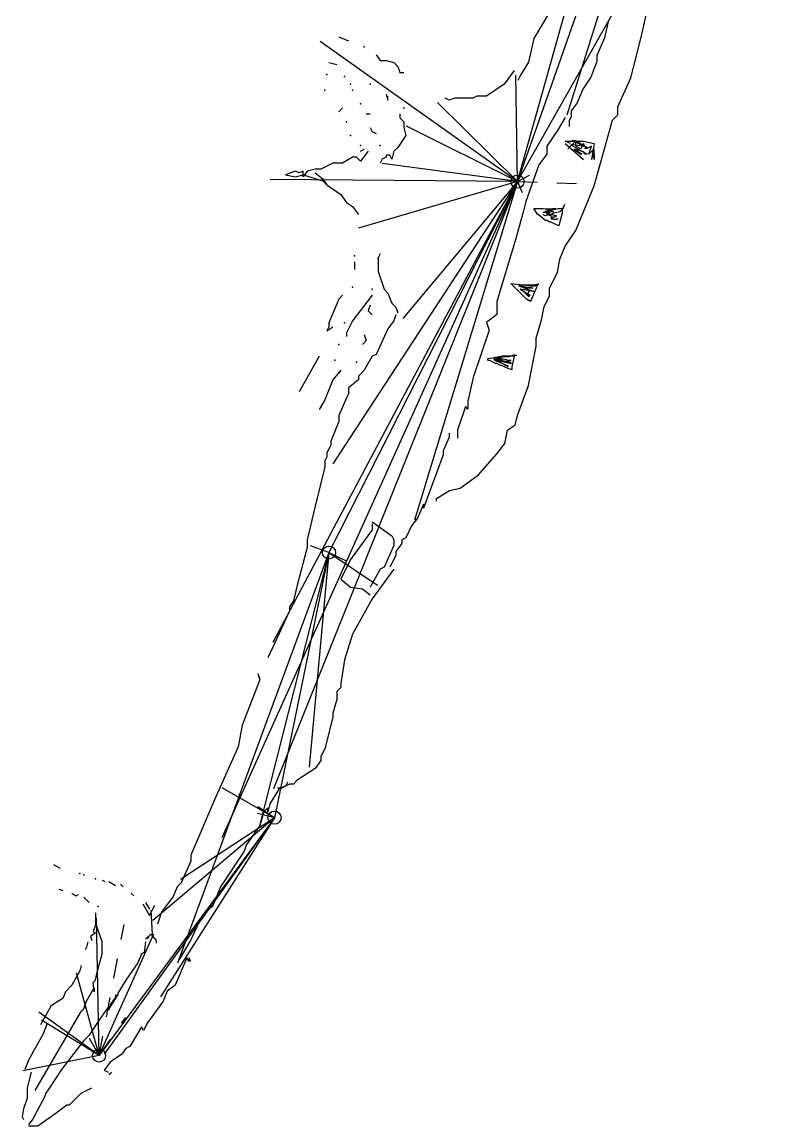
# Model space of a CAD drawing. Header units: millimetres. Extents: x -8 to 158, y -16 to 290.
# Drawn here: x 44.47 to 56.06, y 55.24 to 72.03 of the extents above; entities that cross this region are included whole.
import ezdxf

# ---------------------------------------------------------------- set-up
doc = ezdxf.new("R2010")
doc.units = ezdxf.units.MM
doc.linetypes.add('DASH', pattern=[0.6, 0.3, -0.3])

msp = doc.modelspace()

# ---------------------------------------------------------------- linework, layer by layer
at = {"layer": 'Shots', "color": 1}
for p, q in [((56.056, 81.132), (52.016, 69.604)), ((52.016, 69.604), (49.146, 63.96)), ((49.146, 63.96), (48.316, 59.926)), ((48.316, 59.926), (45.646, 56.306))]:
    msp.add_line(p, q, dxfattribs=at)
for centre in [(52.016, 69.604), (49.146, 63.96), (48.316, 59.926), (45.646, 56.306)]:
    msp.add_circle(centre, 0.1, dxfattribs=at)
at = {"layer": 'Sketch', "color": 0}
for points in [[(53.782, 75.902), (53.742, 75.742), (53.422, 74.702), (53.342, 74.542), (53.342, 74.422), (53.142, 73.862), (53.062, 73.502), (52.942, 73.102), (52.782, 72.902), (52.702, 72.542), (52.582, 72.382), (52.502, 72.182), (52.262, 71.782), (52.182, 71.422), (52.062, 71.222), (52.022, 71.142)], [(50.782, 64.742), (50.782, 64.782), (50.982, 64.902), (51.142, 64.942), (51.422, 65.142), (51.702, 65.462), (51.822, 65.622), (51.862, 65.822), (51.982, 65.902), (52.022, 66.062), (52.182, 66.502), (52.302, 67.102), (52.302, 67.222), (52.382, 67.502), (52.422, 67.702), (52.502, 67.862), (52.502, 67.982), (52.622, 68.222), (52.662, 68.422), (52.742, 68.622), (52.902, 68.862), (53.182, 69.542), (53.342, 70.102), (53.462, 70.542), (53.542, 70.622), (53.542, 70.742), (53.742, 71.182), (53.782, 71.342), (53.902, 71.822), (53.982, 72.182)], [(53.402, 72.062), (53.342, 71.792), (53.222, 71.522), (53.222, 71.432), (53.132, 71.192), (53.012, 71.012), (52.922, 70.802), (52.832, 70.682), (52.832, 70.592), (52.802, 70.532), (52.802, 70.442)], [(49.294, 71.806), (49.444, 71.746)], [(49.144, 71.416), (49.264, 71.386)], [(49.864, 71.536), (49.924, 71.446), (50.014, 71.446), (50.134, 71.416), (50.194, 71.356), (50.224, 71.266), (50.284, 71.266)], [(51.964, 71.296), (51.814, 71.086), (51.544, 70.906), (51.394, 70.906), (51.334, 70.876), (51.064, 70.876), (50.974, 70.846), (50.914, 70.876)], [(50.014, 70.936), (50.044, 70.846), (50.044, 70.906)], [(49.294, 70.666), (49.354, 70.726)], [(49.714, 70.636), (49.774, 70.636)], [(50.224, 70.636), (50.224, 70.576), (50.284, 70.516), (50.284, 70.426), (50.314, 70.306), (50.194, 70.126), (50.134, 70.066), (50.104, 69.946), (50.074, 70.006), (50.014, 70.006), (50.014, 69.976), (49.954, 69.946), (49.924, 69.886)], [(52.742, 70.582), (52.622, 70.382), (52.462, 70.142), (52.462, 70.022), (52.342, 69.862), (52.142, 69.302), (52.102, 69.142), (51.982, 68.702), (51.702, 67.782), (51.702, 67.582), (51.542, 67.462), (51.582, 67.342), (51.342, 66.622), (51.262, 66.262), (51.262, 66.142), (51.222, 66.182), (51.102, 65.822), (51.102, 65.702)], [(49.774, 70.426), (49.804, 70.366), (49.864, 70.336)], [(49.744, 70.066), (49.624, 69.916), (49.564, 69.976), (49.504, 69.976), (49.354, 69.886), (49.204, 69.886), (49.024, 69.796), (48.934, 69.796), (48.814, 69.766), (48.754, 69.676), (48.754, 69.766), (48.694, 69.736), (48.634, 69.766), (48.484, 69.706), (48.634, 69.676), (48.754, 69.706), (49.054, 69.616), (49.114, 69.556)], [(49.624, 70.066), (49.684, 70.096)], [(48.934, 69.736), (48.934, 69.736), (49.054, 69.646), (49.114, 69.556), (49.324, 69.406), (49.414, 69.286), (49.504, 69.226), (49.594, 69.106), (49.594, 69.106)], [(49.534, 68.386), (49.534, 68.266)], [(49.924, 68.506), (49.894, 68.446), (49.894, 68.236), (49.984, 67.966), (50.044, 67.906), (50.104, 67.756), (50.164, 67.696), (50.194, 67.606)], [(49.354, 67.876), (49.294, 67.816), (49.144, 67.456), (49.144, 67.396), (49.114, 67.336), (49.204, 67.396)], [(49.804, 67.876), (49.504, 67.486), (49.414, 67.306), (49.414, 67.246)], [(49.774, 67.726), (49.744, 67.636), (49.804, 67.576)], [(50.164, 67.576), (50.134, 67.486), (50.044, 67.366), (49.864, 66.976), (49.804, 66.946), (49.684, 66.736), (49.594, 66.646), (49.594, 66.586), (49.444, 66.466), (49.444, 66.376), (49.414, 66.316), (49.414, 66.316), (49.294, 66.046), (49.294, 65.956), (49.174, 65.656), (49.174, 65.596), (49.114, 65.476), (49.114, 65.416), (49.084, 65.356), (49.084, 65.266), (48.934, 64.666), (48.814, 64.156), (48.814, 64.036), (48.664, 63.466), (48.604, 63.226), (48.544, 63.136), (48.544, 63.076), (48.424, 62.806), (48.214, 62.356)], [(49.684, 67.276), (49.714, 67.186), (49.654, 67.126)], [(48.994, 66.946), (48.694, 66.406)], [(49.324, 66.736), (49.204, 66.586), (49.084, 66.286), (48.994, 66.136)], [(50.974, 65.776), (50.974, 65.716), (50.884, 65.506), (50.884, 65.446), (50.704, 64.966), (50.584, 64.636), (50.584, 64.696), (50.494, 64.486), (50.404, 64.366), (50.314, 64.186), (50.254, 64.156), (50.254, 64.096), (50.164, 63.976), (50.164, 63.916), (50.074, 63.736)], [(49.804, 64.396), (49.804, 64.306), (49.474, 63.856), (49.324, 63.556), (49.474, 63.436), (49.654, 63.406), (49.774, 63.316)], [(49.804, 64.426), (50.104, 64.216), (50.134, 64.156), (50.134, 64.066), (49.984, 63.736), (49.924, 63.706), (49.774, 63.436)], [(50.134, 63.706), (49.804, 63.256), (49.504, 62.716), (49.384, 62.326), (49.324, 61.966), (49.324, 61.906), (49.264, 61.846), (49.264, 61.726), (49.204, 61.516), (49.204, 61.456), (49.084, 60.976), (49.024, 60.856), (49.024, 60.796), (48.934, 60.676), (48.664, 60.496), (48.604, 60.436), (48.544, 60.436), (48.424, 60.376), (48.364, 60.376)], [(48.094, 62.056), (48.064, 62.116), (48.094, 62.026), (47.824, 61.336), (47.764, 61.006), (47.404, 60.196), (47.044, 59.356), (47.044, 59.266), (46.894, 58.936), (46.834, 58.876), (46.774, 58.726), (46.594, 58.486), (46.534, 58.306)], [(48.514, 60.466), (48.484, 60.406), (48.394, 60.376), (48.244, 60.136), (48.214, 60.016), (48.214, 60.076), (48.154, 60.016), (48.094, 59.806), (47.884, 59.506), (47.854, 59.416), (47.494, 58.876), (47.374, 58.576), (47.284, 58.516), (47.194, 58.396), (47.044, 58.066), (46.864, 57.766), (46.894, 57.856)], [(44.954, 59.216), (45.054, 59.156)], [(45.694, 58.976), (45.734, 58.956)], [(45.794, 58.956), (45.894, 58.896)], [(45.034, 58.836), (45.094, 58.816)], [(45.974, 58.916), (46.014, 58.876)], [(45.234, 58.776), (45.294, 58.736), (45.334, 58.756)], [(45.414, 58.716), (45.494, 58.636)], [(46.134, 58.776), (46.174, 58.736)], [(46.354, 58.636), (46.414, 58.536)], [(45.594, 58.476), (45.594, 58.296), (45.554, 58.196), (45.594, 58.176), (45.514, 58.116), (45.534, 58.056)], [(45.474, 58.036), (45.454, 57.956), (45.434, 57.916)], [(47.044, 57.736), (47.014, 57.796), (47.014, 57.736), (46.984, 57.796), (46.804, 57.376), (46.684, 57.286), (46.624, 57.136), (46.384, 56.806), (46.324, 56.686), (46.294, 56.746), (46.114, 56.446), (46.054, 56.416), (45.994, 56.326), (45.814, 56.206), (45.724, 56.086), (45.784, 56.056)], [(45.374, 57.676), (45.354, 57.596), (45.234, 57.376), (45.134, 57.276), (45.094, 57.176), (44.994, 57.116), (44.914, 57.056), (44.854, 56.956), (44.754, 56.776)], [(44.854, 56.796), (44.794, 56.636), (44.574, 56.236), (44.514, 56.096)], [(44.614, 56.056), (44.554, 55.816), (44.554, 55.656), (44.494, 55.496), (44.474, 55.376), (44.494, 55.336)], [(45.794, 56.016), (45.834, 56.056), (45.834, 56.056)], [(44.574, 55.236), (44.714, 55.236), (44.994, 55.436), (45.154, 55.556), (45.194, 55.556), (45.374, 55.736), (45.534, 55.816)]]:
    msp.add_lwpolyline(points, dxfattribs=at)
at = {"layer": 'Sketch', "color": 9}
for points in [[(52.822, 70.182), (52.742, 70.222), (53.022, 70.222), (53.182, 70.182), (53.142, 69.942), (53.182, 70.022), (53.182, 69.942), (53.182, 70.102), (53.102, 70.022), (53.142, 70.142), (53.062, 70.102), (53.022, 70.182), (52.982, 70.102), (52.902, 70.142), (52.902, 70.222), (52.782, 70.102)], [(53.042, 70.106), (53.078, 70.118), (52.898, 70.226), (52.85, 70.226), (52.922, 70.202), (53.018, 70.142), (52.85, 70.166), (52.826, 70.166), (53.078, 70.022), (53.042, 70.022), (53.018, 70.058), (52.898, 70.094), (52.874, 70.094), (52.994, 70.022), (52.874, 70.094), (52.982, 70.022)], [(52.742, 70.182), (53.022, 69.942)], [(52.73, 69.254), (52.694, 69.17), (52.694, 69.122), (52.658, 68.99), (52.646, 68.93), (52.514, 68.99), (52.49, 68.99), (52.466, 69.014), (52.442, 69.014), (52.322, 69.11), (52.262, 69.194), (52.406, 69.194), (52.514, 69.182), (52.574, 69.182), (52.634, 69.194), (52.67, 69.194), (52.718, 69.206), (52.658, 69.146), (52.562, 69.122), (52.526, 69.098), (52.466, 69.098), (52.478, 69.122), (52.538, 69.158), (52.43, 69.134), (52.406, 69.134), (52.514, 69.182), (52.574, 69.182), (52.598, 69.194), (52.442, 69.182), (52.466, 69.194), (52.562, 69.146), (52.442, 69.134), (52.61, 69.086), (52.586, 69.062), (52.55, 69.062), (52.526, 69.038), (52.526, 69.038), (52.598, 69.026), (52.634, 69.038), (52.574, 69.026), (52.526, 69.05), (52.538, 69.074), (52.478, 69.098), (52.442, 69.086), (52.406, 69.098)], [(52.334, 68.054), (52.298, 67.982), (52.214, 67.778), (52.214, 67.778), (52.154, 67.814), (51.986, 67.982), (51.914, 68.054), (52.142, 68.03), (52.202, 68.018), (52.286, 68.018), (52.334, 68.042), (52.262, 68.03), (52.046, 68.03), (52.166, 67.994), (52.226, 67.994), (52.25, 67.982), (52.25, 67.982), (52.154, 67.982), (52.118, 68.006), (52.082, 68.006), (52.034, 68.018), (52.262, 67.934), (52.058, 67.97), (52.19, 67.886), (52.202, 67.862), (52.118, 67.922), (52.094, 67.946), (52.19, 67.85), (52.178, 67.898), (52.19, 67.934), (52.214, 67.946)], [(51.998, 66.954), (51.998, 66.962), (51.958, 66.946), (51.782, 66.946), (51.726, 66.938), (51.71, 66.922), (51.662, 66.922), (51.574, 66.906), (51.558, 66.906), (51.566, 66.882), (51.59, 66.89), (51.678, 66.842), (51.694, 66.842), (51.75, 66.81), (51.766, 66.81), (51.878, 66.762), (51.934, 66.746), (51.934, 66.786), (51.942, 66.834), (51.974, 66.97), (51.886, 66.938), (51.702, 66.93), (51.678, 66.93), (51.71, 66.93), (51.846, 66.898), (51.87, 66.882), (51.918, 66.882), (51.918, 66.882), (51.862, 66.882), (51.83, 66.898), (51.71, 66.906), (51.686, 66.898), (51.742, 66.898), (51.838, 66.866), (51.87, 66.866), (51.91, 66.85), (51.918, 66.834), (51.878, 66.842), (51.766, 66.866), (51.654, 66.906), (51.67, 66.882), (51.726, 66.89), (51.758, 66.85), (51.862, 66.794), (51.878, 66.794), (51.67, 66.882)], [(44.674, 55.776), (45.374, 56.976), (45.414, 57.016), (45.454, 57.136), (45.574, 57.336), (45.574, 57.276), (45.554, 57.416), (45.594, 57.456), (45.614, 57.556), (45.674, 57.776), (45.694, 57.856), (45.694, 58.036), (45.614, 58.276)], [(46.354, 58.036), (46.334, 57.876), (46.294, 57.856), (46.234, 57.716), (46.054, 57.456), (45.934, 57.256), (45.934, 57.236), (45.794, 57.016)], [(45.894, 57.236), (45.894, 57.196), (45.814, 57.076), (45.794, 56.996), (45.794, 57.056), (45.654, 56.856), (45.494, 56.616), (45.414, 56.536), (45.074, 56.096), (44.894, 55.816), (44.834, 55.736), (44.814, 55.676), (44.634, 55.336), (44.574, 55.256)]]:
    msp.add_lwpolyline(points, dxfattribs=at)
at = {"layer": 'Sketch', "color": 3}
for points in [[(46.314, 58.616), (46.414, 58.436), (46.494, 58.596)], [(46.434, 58.516), (46.454, 58.156)], [(46.414, 58.136), (46.394, 58.096), (46.354, 58.076), (46.434, 58.156), (46.514, 58.056), (46.514, 58.016)]]:
    msp.add_lwpolyline(points, dxfattribs=at)
at = {"layer": 'Sketch', "color": 0}
for p in [(49.684, 71.656), (49.114, 71.236), (49.384, 71.206), (49.474, 71.086), (49.774, 71.086), (49.084, 70.996), (49.504, 70.996), (49.624, 70.786), (50.284, 70.726), (49.414, 70.516), (49.474, 70.306), (49.624, 70.156), (49.924, 70.156), (49.534, 68.476), (49.894, 68.446), (49.504, 67.996), (49.804, 67.966), (49.384, 67.456), (49.294, 67.126), (49.234, 66.886), (49.564, 66.856), (45.354, 59.076), (45.414, 59.056), (45.594, 58.996), (45.634, 58.576)]:
    msp.add_point(p, dxfattribs=at)
at = {"layer": 'XSect', "color": 1}
for p, q in [((56.056, 81.132), (52.768, 70.616)), ((52.016, 69.604), (54.22, 73.498)), ((52.016, 69.604), (53.104, 73.492)), ((52.016, 69.604), (49.012, 71.736)), ((52.016, 69.604), (51.99, 71.224)), ((52.016, 69.604), (50.796, 70.808)), ((52.016, 69.604), (50.328, 70.446)), ((52.016, 69.604), (49.954, 69.882)), ((52.016, 69.604), (47.514, 59.622)), ((52.016, 69.604), (48.252, 69.638)), ((52.016, 69.604), (48.29, 62.59)), ((52.016, 69.604), (48.302, 60.364)), ((52.016, 69.604), (49.202, 65.31)), ((52.016, 69.604), (49.596, 68.896)), ((52.016, 69.604), (50.27, 67.524)), ((52.016, 69.604), (50.45, 64.452)), ((49.146, 63.96), (46.838, 57.714)), ((49.146, 63.96), (48.082, 59.784)), ((49.146, 63.96), (48.842, 60.696)), ((49.146, 63.96), (49.884, 63.462)), ((48.316, 59.926), (47.52, 60.38)), ((48.316, 59.926), (45.724, 56.326)), ((48.316, 59.926), (46.466, 58.36)), ((48.316, 59.926), (46.582, 57.2)), ((48.316, 59.926), (46.888, 58.988)), ((45.646, 56.306), (45.606, 58.4)), ((45.646, 56.306), (46.478, 58.16)), ((45.646, 56.306), (45.302, 57.56)), ((45.646, 56.306), (44.73, 56.968)), ((45.646, 56.306), (44.768, 56.844)), ((45.646, 56.306), (44.488, 56.072))]:
    msp.add_line(p, q, dxfattribs=at)
at = {"layer": 'XSect', "color": 1, "linetype": 'DASH'}
for p, q in [((52.016, 69.604), (52.2, 69.702)), ((52.016, 69.604), (52.086, 69.438)), ((52.016, 69.604), (53.014, 69.572)), ((49.146, 63.96), (48.756, 64.104)), ((49.146, 63.96), (49.134, 63.914)), ((49.146, 63.96), (49.448, 63.812)), ((48.316, 59.926), (47.772, 60.284)), ((48.316, 59.926), (48.056, 59.988)), ((45.646, 56.306), (46.026, 58.302)), ((45.646, 56.306), (45.384, 56.772)), ((45.646, 56.306), (46.052, 56.888))]:
    msp.add_line(p, q, dxfattribs=at)

doc.saveas('drawing.dxf')
